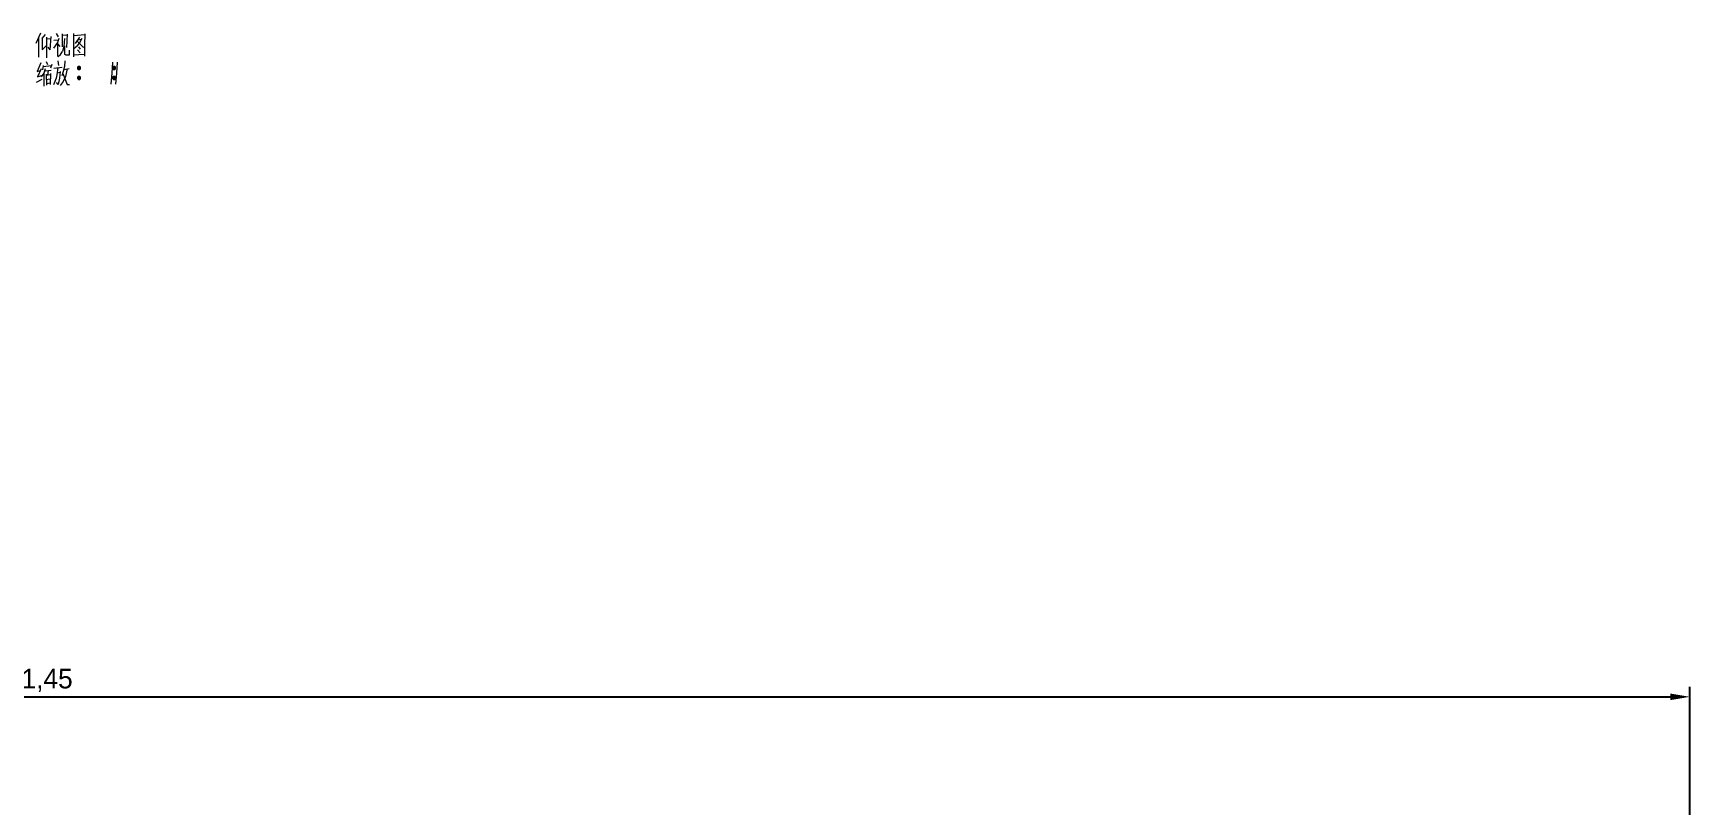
# Model space of a CAD drawing. Extents: x -1334 to -16, y -214 to 699.
# Drawn here: x -1006.5 to -795.8, y 323.1 to 421.3 of the extents above; entities that cross this region are included whole.
import ezdxf

# ---------------------------------------------------------------- set-up
doc = ezdxf.new("R2010")
doc.units = 0
doc.dimstyles.get("Standard").update_dxf_attribs({"dimtxt": 0.18, "dimasz": 0.18, "dimexe": 0.18, "dimexo": 0.0625, "dimgap": 0.09, "dimtad": 0, "dimtih": 1, "dimtoh": 1, "dimdec": 4, "dimzin": 0, "dimdsep": 46, "dimtxsty": 'Standard', "dimcen": 0.09, "dimadec": 0, "dimazin": 0, "dimtfac": 1, "dimtdec": 4, "dimtofl": 0, "dimtmove": 0, "dimatfit": 3, "dimfxl": 1, "dimtolj": 1, "dimtzin": 0, "dimarcsym": 0})

# ---------------------------------------------------------------- blocks, each defined once
blk = doc.blocks.new('*D1')
at = {"color": 0, "lineweight": -2, "transparency": 16777216}
for p, q in [((-1217.27, 313.78), (-1217.27, 338.17)), ((-795.82, 313.78), (-795.82, 338.17)), ((-1214.77, 336.92), (-798.32, 336.92))]:
    blk.add_line(p, q, dxfattribs=at)
at = {"color": 0, "transparency": 16777216}
for points in [[(-1214.77, 337.34), (-1214.77, 336.5), (-1217.27, 336.92)], [(-798.32, 337.34), (-798.32, 336.5), (-795.82, 336.92)]]:
    blk.add_solid(points, dxfattribs=at)
at = {"layer": 'Defpoints', "color": 0, "transparency": 16777216}
for p in [(-795.82, 336.92), (-1217.27, 313.16), (-795.82, 313.16)]:
    blk.add_point(p, dxfattribs=at)
at = {"color": 0, "transparency": 16777216, "insert": (-1006.55, 339), "char_height": 2.5, "attachment_point": 5}
blk.add_mtext('421,45', dxfattribs=at)

msp = doc.modelspace()

# ---------------------------------------------------------------- linework, layer by layer
at = {"color": 7, "lineweight": 13}
for points in [[(-1005.541, 421.267), (-1006.136, 419.972)], [(-1005.751, 418.222), (-1005.751, 419.447), (-1005.751, 420.707)], [(-1005.331, 420.567), (-1004.911, 421.092)], [(-1005.331, 420.707), (-1005.331, 419.132)], [(-1005.331, 419.132), (-1004.806, 419.657)], [(-1004.771, 420.742), (-1004.771, 419.447), (-1004.771, 418.117)], [(-1004.771, 420.532), (-1004.246, 420.602)], [(-1004.281, 419.132), (-1004.561, 419.482)], [(-1004.281, 419.132), (-1004.176, 420.847)], [(-1003.196, 420.567), (-1003.371, 420.077), (-1003.861, 419.342)], [(-1003.826, 420.357), (-1003.266, 420.427)], [(-1003.546, 421.232), (-1003.266, 420.812)], [(-1003.371, 420.077), (-1003.371, 418.292)], [(-1003.371, 419.902), (-1003.056, 419.587)], [(-1002.776, 421.197), (-1002.776, 419.517)], [(-1002.111, 421.022), (-1002.776, 420.952)], [(-1002.566, 419.552), (-1002.741, 418.922)], [(-1002.461, 420.602), (-1002.566, 419.552)], [(-1002.426, 418.572), (-1002.426, 419.657)], [(-1002.181, 419.447), (-1002.111, 421.127)], [(-1001.341, 421.232), (-1001.341, 419.762), (-1001.341, 418.257)], [(-1001.341, 421.197), (-1001.341, 419.797), (-1001.341, 418.397)], [(-999.871, 421.057), (-1001.341, 420.917)], [(-1001.271, 419.307), (-1000.781, 419.727)], [(-1000.571, 420.777), (-1001.131, 419.972)], [(-1000.816, 420.217), (-1000.116, 419.482)], [(-1000.781, 420.427), (-1000.326, 420.497)], [(-1000.781, 419.727), (-1000.571, 420.007)], [(-1000.711, 419.517), (-1000.466, 419.237)], [(-1000.571, 420.007), (-1000.221, 420.637)], [(-1000.116, 419.482), (-999.941, 419.517)], [(-999.906, 418.432), (-999.906, 419.797), (-999.871, 421.197)], [(-1005.506, 417.487), (-1005.961, 416.402)], [(-1005.191, 417.172), (-1005.296, 416.612)], [(-1005.191, 417.032), (-1004.141, 417.172)], [(-1004.806, 417.662), (-1004.631, 417.277)], [(-1004.106, 417.277), (-1004.246, 416.822)], [(-1003.336, 417.732), (-1003.231, 417.172)], [(-1003.266, 418.292), (-1002.986, 418.572)], [(-1002.986, 418.572), (-1002.741, 418.922)], [(-1002.426, 417.767), (-1002.496, 417.032)], [(-1002.286, 418.467), (-1002.426, 418.572)], [(-1001.866, 418.467), (-1002.286, 418.467)], [(-1001.866, 419.097), (-1001.866, 418.467)], [(-1001.341, 418.502), (-999.976, 418.607)], [(-1000.816, 419.132), (-1000.466, 418.747)], [(-999.906, 418.327), (-999.906, 418.432), (-999.976, 418.607)], [(-996.371, 417.592), (-996.476, 416.192), (-996.581, 414.792)], [(-995.776, 417.592), (-995.881, 416.192), (-995.986, 414.792)], [(-1006.031, 415.037), (-1005.331, 415.422)], [(-1005.576, 416.472), (-1005.996, 416.332)], [(-1005.926, 415.702), (-1005.401, 415.877)], [(-1005.436, 416.717), (-1005.891, 415.702)], [(-1005.121, 416.192), (-1005.436, 415.702)], [(-1004.946, 416.752), (-1005.121, 416.192)], [(-1005.086, 416.262), (-1005.086, 414.547)], [(-1004.876, 416.472), (-1004.176, 416.577)], [(-1004.806, 416.052), (-1004.771, 414.652)], [(-1004.806, 415.947), (-1004.281, 416.017)], [(-1004.771, 415.387), (-1004.386, 415.457)], [(-1004.561, 416.507), (-1004.631, 415.947)], [(-1004.246, 416.122), (-1004.316, 414.722)], [(-1003.336, 416.892), (-1003.441, 415.982), (-1003.546, 415.562), (-1003.861, 414.687)], [(-1003.826, 416.822), (-1002.776, 416.962)], [(-1003.021, 416.402), (-1003.126, 415.562), (-1003.266, 414.722), (-1003.476, 415.002)], [(-1003.406, 416.227), (-1003.021, 416.297)], [(-1002.636, 415.142), (-1003.021, 414.617)], [(-1002.636, 416.402), (-1002.811, 415.842)], [(-1002.706, 416.157), (-1002.146, 414.722)], [(-1002.496, 417.032), (-1002.636, 416.402)], [(-1002.356, 415.772), (-1002.636, 415.142)], [(-1002.566, 416.647), (-1001.866, 416.787)], [(-1002.146, 416.717), (-1002.356, 415.772)], [(-1000.816, 416.857), (-1000.431, 416.857)], [(-1000.816, 415.597), (-1000.431, 415.597)], [(-1000.781, 416.962), (-1000.466, 416.962)], [(-1000.781, 416.717), (-1000.466, 416.717)], [(-1000.781, 415.702), (-1000.466, 415.702)], [(-1000.781, 415.457), (-1000.466, 415.457)], [(-996.371, 416.857), (-995.986, 416.857)], [(-996.371, 415.597), (-995.986, 415.597)], [(-996.336, 416.962), (-996.021, 416.962)], [(-996.336, 416.717), (-996.021, 416.717)], [(-996.336, 415.702), (-996.021, 415.702)], [(-996.336, 415.457), (-996.021, 415.457)], [(-1004.316, 414.897), (-1004.736, 414.827)], [(-1002.146, 414.722), (-1001.831, 414.722)]]:
    msp.add_lwpolyline(points, dxfattribs=at)
for points in [[(-1000.711, 416.647), (-1000.536, 416.647), (-1000.431, 416.752), (-1000.431, 416.927), (-1000.536, 417.032), (-1000.711, 417.032), (-1000.816, 416.927), (-1000.816, 416.752)], [(-1000.711, 415.387), (-1000.536, 415.387), (-1000.431, 415.492), (-1000.431, 415.667), (-1000.536, 415.772), (-1000.711, 415.772), (-1000.816, 415.667), (-1000.816, 415.492)], [(-996.266, 416.647), (-996.091, 416.647), (-995.986, 416.752), (-995.986, 416.927), (-996.091, 417.032), (-996.266, 417.032), (-996.371, 416.927), (-996.371, 416.752)], [(-996.266, 415.387), (-996.091, 415.387), (-995.986, 415.492), (-995.986, 415.667), (-996.091, 415.772), (-996.266, 415.772), (-996.371, 415.667), (-996.371, 415.492)]]:
    msp.add_lwpolyline(points, close=True, dxfattribs=at)

# ---------------------------------------------------------------- dimensions: what is measured, and where the dimension line sits
dim = msp.add_linear_dim(base=(-795.821, 336.919), p1=(-1217.271, 313.158), p2=(-795.821, 313.158), dimstyle='Standard', override={"dimtxt": 2.5, "dimasz": 2.5, "dimexe": 1.25, "dimexo": 0.625, "dimgap": 0.625, "dimtad": 1, "dimtih": 0, "dimtoh": 0, "dimdec": 2, "dimzin": 8, "dimdsep": 44, "dimcen": 2.5, "dimtdec": 2, "dimtofl": 1, "dimatfit": 0, "dimtolj": 0, "dimtzin": 8})
dim.commit()
dim.dimension.update_dxf_attribs({"geometry": '*D1', "text_midpoint": (-1006.546, 339.002)})

doc.saveas('drawing.dxf')
